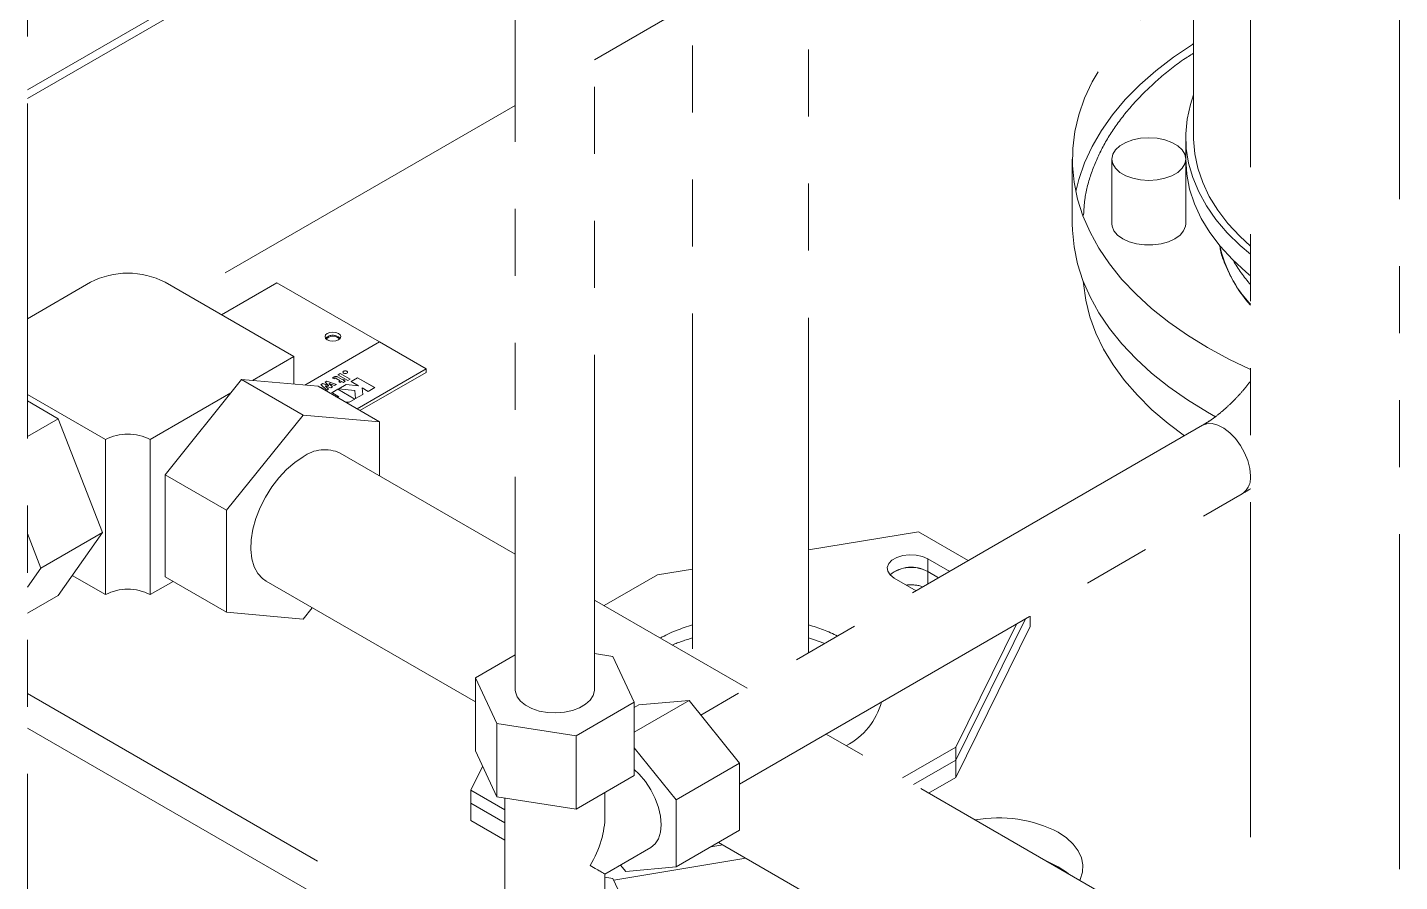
# Paper-space layout 'Blatt1' of a CAD drawing. Header units: millimetres. Extents: x 0 to 1189, y 0 to 841.
# Drawn here: x 870.61 to 896.62, y 175.82 to 192 of the extents above; entities that cross this region are included whole.
import ezdxf

# ---------------------------------------------------------------- set-up
doc = ezdxf.new("R2010")
doc.units = ezdxf.units.MM
doc.linetypes.add('PHANTOM', pattern=[12.7, 6.35, -1.27, 1.27, -1.27, 1.27, -1.27])

psp = doc.layouts.new('Blatt1')

# ---------------------------------------------------------------- linework, layer by layer
at = {"color": 7, "linetype": 'PHANTOM', "lineweight": 18}
for p, q in [((893.796, 246.509), (893.796, 167.643)), ((896.625, 125.253), (896.625, 244.876)), ((870.61, 171.513), (870.61, 219.788)), ((885.421, 180.155), (885.421, 200.551)), ((883.221, 199.281), (883.221, 180.08)), ((879.859, 196.189), (879.859, 179.45)), ((881.359, 179.45), (881.359, 196.189)), ((870.61, 190.656), (879.859, 195.996)), ((892.72, 194.652), (892.72, 189.919)), ((883.221, 192.467), (881.359, 191.392)), ((879.859, 190.526), (873.638, 186.935)), ((892.57, 189.919), (892.57, 189.51)), ((890.42, 189.51), (890.42, 188.285)), ((891.17, 189.51), (891.17, 188.285)), ((892.57, 188.285), (892.57, 189.51)), ((870.61, 186.486), (871.805, 187.176)), ((875.659, 185.768), (873.22, 187.176)), ((874.289, 186.559), (875.341, 187.167)), ((875.341, 187.167), (877.285, 186.044)), ((877.285, 186.044), (875.868, 185.226)), ((877.285, 186.044), (878.169, 185.534)), ((875.659, 185.768), (874.874, 185.315)), ((875.659, 185.245), (875.659, 185.768)), ((878.169, 185.534), (876.858, 184.777)), ((878.169, 185.469), (878.169, 185.534)), ((873.22, 183.53), (874.669, 185.333)), ((875.836, 184.66), (874.669, 185.333)), ((874.669, 185.333), (876.119, 185.204)), ((876.175, 185.237), (876.208, 185.257)), ((876.284, 185.133), (876.175, 185.237)), ((876.176, 185.236), (876.208, 185.255)), ((876.208, 185.257), (876.32, 185.218)), ((876.208, 185.257), (876.208, 185.255)), ((876.208, 185.255), (876.32, 185.216)), ((876.253, 185.282), (876.286, 185.302)), ((876.32, 185.218), (876.253, 185.282)), ((876.254, 185.281), (876.286, 185.3)), ((876.286, 185.302), (876.467, 185.239)), ((876.286, 185.302), (876.286, 185.3)), ((876.286, 185.3), (876.465, 185.238)), ((876.329, 185.256), (876.392, 185.195)), ((876.434, 185.219), (876.329, 185.256)), ((876.329, 185.256), (876.329, 185.254)), ((876.329, 185.254), (876.391, 185.195)), ((876.424, 185.346), (876.392, 185.357)), ((876.409, 185.372), (876.428, 185.384)), ((876.428, 185.382), (876.409, 185.371)), ((876.424, 185.346), (876.424, 185.346)), ((876.467, 185.239), (876.434, 185.219)), ((876.538, 185.311), (876.462, 185.355)), ((876.491, 185.384), (876.578, 185.333)), ((876.578, 185.332), (876.491, 185.382)), ((876.497, 185.423), (876.541, 185.449)), ((876.686, 185.314), (876.497, 185.423)), ((876.499, 185.423), (876.541, 185.447)), ((876.508, 185.158), (876.651, 185.24)), ((876.651, 185.238), (876.511, 185.158)), ((876.516, 185.298), (876.538, 185.311)), ((876.536, 185.278), (876.516, 185.298)), ((876.538, 185.309), (876.517, 185.297)), ((876.565, 185.295), (876.536, 185.278)), ((876.538, 185.309), (876.538, 185.311)), ((876.541, 185.449), (876.729, 185.34)), ((876.541, 185.449), (876.541, 185.447)), ((876.541, 185.447), (876.728, 185.339)), ((876.601, 185.274), (876.565, 185.295)), ((876.578, 185.333), (876.592, 185.341)), ((876.592, 185.34), (876.578, 185.332)), ((876.578, 185.332), (876.578, 185.333)), ((876.592, 185.341), (876.618, 185.326)), ((876.592, 185.34), (876.592, 185.341)), ((876.617, 185.325), (876.592, 185.34)), ((876.631, 185.303), (876.601, 185.274)), ((876.618, 185.326), (876.604, 185.318)), ((876.604, 185.318), (876.631, 185.303)), ((876.604, 185.316), (876.604, 185.318)), ((876.63, 185.301), (876.604, 185.316)), ((876.651, 185.24), (876.887, 185.213)), ((876.651, 185.238), (876.651, 185.24)), ((876.887, 185.211), (876.651, 185.238)), ((876.729, 185.34), (876.686, 185.314)), ((876.745, 185.295), (876.87, 185.367)), ((876.887, 185.213), (876.745, 185.295)), ((876.87, 185.365), (876.746, 185.294)), ((876.87, 185.367), (877.194, 185.18)), ((876.87, 185.365), (876.87, 185.367)), ((877.192, 185.179), (876.87, 185.365)), ((878.169, 185.469), (876.914, 184.744)), ((872.088, 184.197), (870.61, 185.05)), ((874.464, 185.078), (872.937, 184.197)), ((877.285, 184.53), (876.119, 185.204)), ((876.152, 185.184), (876.159, 185.183)), ((876.159, 185.181), (876.156, 185.182)), ((876.227, 185.144), (876.23, 185.139)), ((876.229, 185.14), (876.227, 185.142)), ((876.254, 185.212), (876.317, 185.152)), ((876.359, 185.176), (876.254, 185.212)), ((876.254, 185.212), (876.254, 185.211)), ((876.254, 185.211), (876.316, 185.151)), ((876.317, 185.152), (876.284, 185.133)), ((876.32, 185.216), (876.32, 185.218)), ((876.392, 185.195), (876.359, 185.176)), ((876.38, 185.084), (876.494, 185.149)), ((876.514, 185.007), (876.38, 185.084)), ((876.494, 185.148), (876.382, 185.083)), ((876.459, 185.007), (876.514, 185.007)), ((876.514, 185.005), (876.462, 185.005)), ((876.494, 185.149), (876.817, 184.963)), ((876.494, 185.148), (876.494, 185.149)), ((876.816, 184.962), (876.494, 185.148)), ((876.814, 185.123), (876.508, 185.158)), ((876.514, 185.005), (876.514, 185.007)), ((876.832, 184.972), (876.814, 185.123)), ((876.968, 185.05), (876.832, 184.972)), ((876.887, 185.211), (876.887, 185.213)), ((876.953, 185.175), (876.968, 185.05)), ((877.068, 185.108), (876.953, 185.175)), ((876.953, 185.173), (876.953, 185.175)), ((876.968, 185.05), (876.953, 185.173)), ((877.194, 185.18), (877.068, 185.108)), ((870.61, 184.928), (871.193, 184.591)), ((876.71, 184.901), (876.642, 184.901)), ((876.817, 184.963), (876.71, 184.901)), ((893.133, 184.629), (892.983, 184.714)), ((870.61, 184.254), (871.193, 184.591)), ((871.193, 184.591), (872.03, 182.434)), ((874.386, 182.856), (875.836, 184.66)), ((875.836, 184.66), (877.285, 184.53)), ((877.285, 184.53), (877.285, 183.506)), ((892.891, 184.467), (883.378, 178.975)), ((872.088, 181.257), (872.088, 184.197)), ((872.937, 184.197), (872.937, 181.257)), ((879.859, 182.021), (876.536, 183.939)), ((874.386, 182.856), (873.22, 183.53)), ((873.22, 181.597), (873.22, 183.53)), ((884.109, 177.665), (893.641, 183.168)), ((874.386, 180.923), (874.386, 182.856)), ((870.61, 182.413), (870.863, 181.76)), ((870.863, 181.76), (872.03, 182.434)), ((872.03, 182.434), (871.193, 181.243)), ((887.503, 182.448), (885.421, 182.105)), ((888.448, 181.902), (887.503, 182.448)), ((887.68, 181.938), (888.095, 181.698)), ((870.863, 181.76), (870.61, 181.4)), ((871.458, 181.621), (872.088, 181.257)), ((873.22, 181.597), (874.386, 180.923)), ((882.553, 181.632), (881.543, 181.049)), ((883.221, 181.742), (882.553, 181.632)), ((887.68, 181.693), (887.883, 181.576)), ((872.937, 181.257), (873.373, 181.509)), ((875.136, 181.514), (879.103, 179.224)), ((887.458, 181.331), (887.043, 181.57)), ((870.61, 180.907), (871.193, 181.243)), ((884.256, 179.482), (881.359, 181.155)), ((875.836, 180.794), (874.386, 180.923)), ((876.01, 181.01), (875.836, 180.794)), ((889.624, 180.849), (889.624, 180.652)), ((888.21, 178.121), (889.535, 180.798)), ((888.21, 178.366), (889.365, 180.7)), ((888.21, 177.794), (889.624, 180.652)), ((879.103, 179.683), (879.859, 180.119)), ((881.359, 180.141), (881.711, 180.087)), ((881.711, 180.087), (882.115, 179.217)), ((879.507, 178.814), (879.103, 179.683)), ((879.103, 178.295), (879.103, 179.683)), ((870.61, 179.383), (879.103, 174.48)), ((882.115, 178.653), (883.154, 179.253)), ((883.154, 179.253), (882.2, 179.168)), ((884.109, 178.066), (883.154, 179.253)), ((882.115, 179.217), (881.012, 178.581)), ((882.115, 177.829), (882.115, 179.217)), ((882.115, 179.118), (882.2, 179.168)), ((870.61, 178.73), (879.167, 173.79)), ((881.012, 178.581), (879.507, 178.814)), ((879.507, 177.426), (879.507, 178.814)), ((881.012, 177.193), (881.012, 178.581)), ((893.047, 174.408), (885.756, 178.616)), ((879.103, 178.295), (879.507, 177.426)), ((882.115, 178.357), (882.907, 177.372)), ((887.2, 177.783), (888.21, 178.366)), ((888.21, 178.366), (888.21, 178.121)), ((879.24, 177.999), (879.018, 177.55)), ((882.907, 177.372), (884.109, 178.066)), ((884.109, 176.793), (884.109, 178.066)), ((887.412, 177.66), (888.21, 178.121)), ((888.21, 178.121), (888.21, 177.794)), ((881.012, 177.193), (882.115, 177.829)), ((887.695, 177.497), (888.21, 177.794)), ((879.018, 177.55), (879.659, 177.18)), ((879.018, 177.55), (879.018, 177.305)), ((879.507, 177.426), (881.012, 177.193)), ((881.559, 177.059), (881.559, 177.508)), ((879.018, 177.305), (879.659, 176.935)), ((879.018, 177.305), (879.018, 176.978)), ((879.659, 177.402), (879.659, 175.245)), ((882.907, 177.372), (882.907, 176.099)), ((879.018, 176.978), (879.659, 176.608)), ((882.907, 176.099), (884.109, 176.793)), ((881.559, 175.962), (882.427, 176.464)), ((883.569, 176.481), (883.791, 176.518)), ((883.712, 176.563), (891.647, 171.983)), ((884.232, 176.263), (881.726, 175.85)), ((881.952, 176.013), (881.856, 176.134)), ((881.559, 175.245), (881.559, 175.962)), ((881.559, 175.905), (881.711, 175.881)), ((881.711, 175.881), (882.115, 175.012)), ((882.907, 176.099), (881.952, 176.013)), ((890.139, 176.086), (890.159, 176.098)), ((890.229, 176.034), (890.245, 176.043))]:
    psp.add_line(p, q, dxfattribs=at)
at = {"color": 8, "linetype": 'PHANTOM', "lineweight": 18}
for p, q in [((870.61, 190.82), (879.859, 196.159)), ((876.409, 185.371), (876.409, 185.372)), ((876.428, 185.382), (876.428, 185.384)), ((876.491, 185.382), (876.491, 185.384)), ((876.159, 185.183), (876.159, 185.181)), ((876.227, 185.142), (876.227, 185.144)), ((887.68, 181.693), (887.68, 181.938)), ((887.68, 181.459), (887.68, 181.693))]:
    psp.add_line(p, q, dxfattribs=at)
at = {"color": 7, "linetype": 'PHANTOM', "lineweight": 18, "flags": 128}
for points in [[(892.983, 185.938), (892.603, 186.172), (892.25, 186.419), (891.924, 186.679), (891.628, 186.95), (891.361, 187.231), (891.127, 187.522), (890.925, 187.82), (890.756, 188.126), (890.62, 188.437), (890.52, 188.752), (890.454, 189.07), (890.423, 189.39), (890.427, 189.711), (890.467, 190.03), (890.542, 190.348), (890.651, 190.662), (890.795, 190.972), (890.972, 191.275), (891.183, 191.572), (891.425, 191.86), (891.699, 192.139), (892.003, 192.408), (892.336, 192.664), (892.696, 192.908), (892.72, 192.924)], [(890.485, 188.898), (890.542, 189.123), (890.651, 189.437), (890.795, 189.747), (890.972, 190.051), (891.183, 190.347), (891.425, 190.636), (891.699, 190.914), (892.003, 191.183), (892.336, 191.439), (892.696, 191.683), (892.72, 191.699)], [(892.72, 190.726), (892.659, 190.542), (892.598, 190.266), (892.571, 189.988), (892.58, 189.71), (892.624, 189.433), (892.703, 189.158), (892.817, 188.888), (892.964, 188.623), (893.144, 188.365), (893.357, 188.115), (893.6, 187.875), (893.796, 187.707)], [(892.57, 189.51), (892.553, 189.42), (892.501, 189.335), (892.418, 189.258), (892.307, 189.194), (892.174, 189.146), (892.026, 189.116), (891.87, 189.106), (891.715, 189.116), (891.567, 189.146), (891.434, 189.194), (891.323, 189.258), (891.24, 189.335), (891.188, 189.42), (891.17, 189.51), (891.188, 189.6), (891.24, 189.686), (891.323, 189.762), (891.434, 189.826), (891.567, 189.874), (891.715, 189.904), (891.87, 189.914), (892.026, 189.904), (892.174, 189.874), (892.307, 189.826), (892.418, 189.762), (892.501, 189.686), (892.553, 189.6), (892.57, 189.51)], [(892.72, 189.919), (892.721, 189.884), (892.743, 189.609), (892.8, 189.336), (892.892, 189.066), (893.018, 188.801), (893.178, 188.541), (893.37, 188.29), (893.594, 188.047), (893.796, 187.859)], [(892.57, 189.51), (892.589, 189.226), (892.644, 188.942), (892.736, 188.662), (892.864, 188.387), (893.027, 188.118), (893.224, 187.857), (893.455, 187.605), (893.717, 187.364), (893.796, 187.298)], [(892.983, 184.714), (892.603, 184.947), (892.25, 185.195), (891.924, 185.454), (891.628, 185.725), (891.361, 186.007), (891.127, 186.297), (890.925, 186.596), (890.756, 186.901), (890.62, 187.212), (890.52, 187.527), (890.454, 187.845), (890.423, 188.165), (890.42, 188.285)], [(891.17, 188.285), (891.175, 188.24), (891.21, 188.152), (891.278, 188.07), (891.375, 188), (891.498, 187.943), (891.639, 187.904), (891.792, 187.884), (891.949, 187.884), (892.102, 187.904), (892.243, 187.943), (892.365, 188), (892.463, 188.07), (892.531, 188.152), (892.566, 188.24), (892.57, 188.285)], [(890.627, 187.194), (890.63, 187.15), (890.674, 186.835), (890.753, 186.522), (890.866, 186.212), (891.014, 185.907), (891.195, 185.609), (891.409, 185.317), (891.654, 185.034), (891.931, 184.761), (892.237, 184.499), (892.545, 184.267)], [(876.508, 186.207), (876.54, 186.179), (876.552, 186.146), (876.54, 186.113), (876.508, 186.085), (876.459, 186.066), (876.402, 186.06), (876.344, 186.066), (876.295, 186.085), (876.263, 186.113), (876.252, 186.146), (876.263, 186.179), (876.295, 186.207), (876.344, 186.226), (876.402, 186.233), (876.459, 186.226), (876.508, 186.207)], [(876.279, 186.096), (876.286, 186.109), (876.313, 186.132), (876.354, 186.148), (876.402, 186.153), (876.449, 186.148), (876.49, 186.132)], [(876.49, 186.132), (876.517, 186.109), (876.524, 186.096)], [(876.54, 186.114), (876.54, 186.114), (876.508, 186.142)], [(893.796, 185.524), (893.388, 185.719), (892.983, 185.938)], [(876.604, 185.454), (876.595, 185.462), (876.591, 185.472), (876.595, 185.482), (876.604, 185.49), (876.619, 185.496), (876.636, 185.498), (876.653, 185.496), (876.667, 185.49), (876.676, 185.482), (876.68, 185.472), (876.676, 185.462), (876.667, 185.454), (876.653, 185.449), (876.636, 185.447), (876.619, 185.449), (876.604, 185.454)], [(876.68, 185.471), (876.676, 185.48), (876.667, 185.489), (876.653, 185.494), (876.636, 185.496), (876.619, 185.494), (876.604, 185.489), (876.595, 185.48), (876.591, 185.471)], [(876.462, 185.355), (876.456, 185.357), (876.45, 185.359), (876.444, 185.359), (876.437, 185.358), (876.432, 185.356), (876.427, 185.353), (876.425, 185.35), (876.424, 185.346)], [(875.136, 181.514), (875.069, 181.561), (874.979, 181.66), (874.91, 181.787), (874.866, 181.938), (874.847, 182.11), (874.853, 182.297), (874.885, 182.496), (874.941, 182.7), (875.021, 182.906), (875.122, 183.106), (875.241, 183.297), (875.376, 183.473), (875.522, 183.63), (875.677, 183.763), (875.836, 183.87)], [(887.043, 181.57), (886.967, 181.63), (886.922, 181.699), (886.913, 181.773), (886.94, 181.845), (887.001, 181.91), (887.092, 181.962), (887.204, 181.998), (887.33, 182.013), (887.457, 182.008), (887.577, 181.982), (887.68, 181.938)], [(885.731, 180.334), (885.496, 180.416), (885.421, 180.438)], [(881.359, 179.45), (881.359, 179.438), (881.337, 179.346), (881.281, 179.258), (881.193, 179.179), (881.079, 179.113), (880.942, 179.062), (880.79, 179.03), (880.629, 179.017), (880.467, 179.025), (880.312, 179.052), (880.171, 179.099), (880.051, 179.161), (879.956, 179.237), (879.892, 179.323), (879.861, 179.415), (879.859, 179.45)], [(882.427, 176.464), (882.427, 176.464), (882.511, 176.533), (882.573, 176.631), (882.611, 176.755), (882.624, 176.898), (882.611, 177.057), (882.573, 177.225), (882.511, 177.395), (882.427, 177.561), (882.326, 177.716), (882.209, 177.855), (882.115, 177.945)], [(890.155, 176.754), (890.311, 176.649), (890.438, 176.532), (890.534, 176.405), (890.595, 176.272), (890.622, 176.135), (890.613, 175.997), (890.569, 175.861), (890.56, 175.843)], [(890.155, 176.1), (889.973, 176.19), (889.923, 176.211)], [(890.347, 175.966), (890.311, 175.996), (890.155, 176.1)]]:
    psp.add_lwpolyline(points, dxfattribs=at)
at = {"color": 8, "linetype": 'PHANTOM', "lineweight": 18, "flags": 128}
psp.add_lwpolyline([(893.796, 183.511), (893.784, 183.65), (893.747, 183.797), (893.688, 183.944), (893.609, 184.086), (893.514, 184.215), (893.408, 184.326), (893.295, 184.412), (893.18, 184.471), (893.07, 184.5), (892.968, 184.496), (892.891, 184.467)], dxfattribs=at)
at = {"color": 7, "linetype": 'PHANTOM', "lineweight": 18}
for centre, radius, start, end in [((895.698, 188.443), 2.549, 193.0092, 221.7714), ((896.002, 189.045), 2.919, 209.9768, 220.9266), ((872.512, 185.812), 1.537, 62.6097, 117.3903), ((876.403, 185.977), 0.195, 57.5242, 135.796), ((876.432, 185.33), 0.048, 118.4415, 145.8186), ((876.432, 185.328), 0.0489, 118.5802, 143.5723), ((876.459, 185.323), 0.0678, 62.6097, 117.3903), ((876.459, 185.322), 0.0678, 62.6097, 117.3903), ((876.139, 185.069), 0.116, 40.088, 79.9173), ((876.139, 185.067), 0.116, 40.088, 79.9173), ((872.512, 183.378), 0.922, 62.6097, 117.3903), ((876.245, 183.308), 0.695, 65.2492, 126.0612), ((887.366, 181.155), 0.623, 59.7274, 130.0583), ((887.368, 181.132), 0.642, 60.9206, 128.8651), ((872.512, 180.438), 0.922, 62.6097, 117.3903), ((887.362, 180.712), 0.731, 71.9036, 96.9499), ((884.03, 177.768), 3.024, 105.5098, 118.1164), ((884.585, 177.691), 3.107, 63.5278, 74.386), ((884.1, 177.316), 3.243, 105.7157, 112.9375), ((885.502, 179.591), 1.354, 298.0519, 344.1771), ((889.021, 174.544), 2.484, 62.8391, 100.2815)]:
    psp.add_arc(centre, radius, start, end, dxfattribs=at)
at = {"color": 8, "linetype": 'PHANTOM', "lineweight": 18}
psp.add_arc((893.428, 183.471), 0.371, 305.1269, 6.1853, dxfattribs=at)
at = {"color": 7, "linetype": 'PHANTOM', "lineweight": 18}
for major_axis, ratio, start_param, end_param in [((0.672, 1.163), 0.577335, 4.71243, 5.497828), ((0.95, -0.549), 0.00007, 0.000041, 0.785439)]:
    psp.add_ellipse((880.609, 176.511), major_axis=major_axis, ratio=ratio, start_param=start_param, end_param=end_param, dxfattribs=at)
for points, knots in [([(890.634, 188.447), (890.64, 188.555), (890.655, 188.824), (890.773, 189.25), (890.975, 189.721), (891.259, 190.177), (891.617, 190.616), (892.053, 191.031), (892.423, 191.332), (892.667, 191.485), (892.72, 191.518)], [0, 0, 0, 0, 0.095776, 0.239701, 0.383626, 0.527551, 0.671476, 0.815401, 0.959327, 1, 1, 1, 1]), ([(893.218, 187.87), (893.219, 187.858), (893.236, 187.695), (893.369, 187.388), (893.558, 187.027), (893.738, 186.827), (893.796, 186.762)], [0, 0, 0, 0, 0.0314834, 0.4208177, 0.810152, 1, 1, 1, 1]), ([(893.796, 185.297), (893.761, 185.253), (893.686, 185.156), (893.563, 185.018), (893.429, 184.881), (893.291, 184.753), (893.15, 184.639), (893.015, 184.542), (892.931, 184.491), (892.891, 184.468)], [0, 0, 0, 0, 0.123828, 0.266186, 0.413206, 0.56319, 0.714787, 0.867073, 1, 1, 1, 1]), ([(893.641, 183.171), (893.689, 183.197), (893.741, 183.225), (893.792, 183.26), (893.796, 183.264)], [0, 0, 0, 0, 0.911056, 1, 1, 1, 1])]:
    psp.add_open_spline(points, degree=3, knots=knots, dxfattribs=at)

doc.saveas('drawing.dxf')
